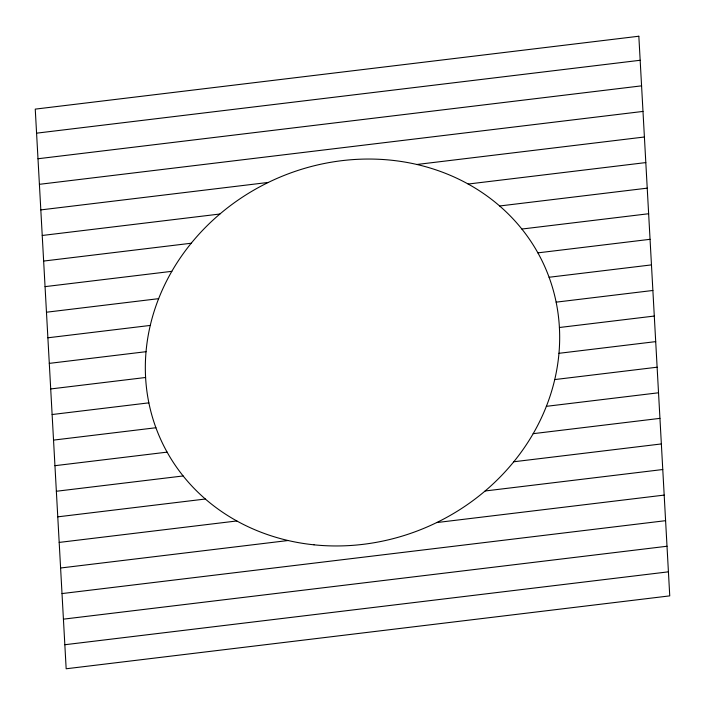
<?xml version="1.0" encoding="UTF-8"?>
<svg xmlns="http://www.w3.org/2000/svg" width="705" height="705" viewBox="0 0 705 705"><rect width="100%" height="100%" fill="white"/><g stroke="black" fill="none" stroke-linecap="round" stroke-linejoin="round"><path stroke-width="1.06" d="M36.581 133.166L640.166 60.269M37.991 158.748L641.576 85.843M39.401 184.322L642.986 111.425M40.819 209.905L268.332 182.428M416.884 164.485L644.405 136.999M42.23 235.479L219.881 214.02M468.164 184.04L645.815 162.582M43.639 261.062L191.222 243.234M499.642 205.983L647.225 188.156M45.058 286.635L171.835 271.328M521.859 229.046L648.644 213.738M46.468 312.218L158.634 298.664M537.889 252.866L650.054 239.312M47.878 337.792L150.271 325.428M549.08 277.259L651.464 264.895M49.297 363.375L146.041 351.689M556.139 302.154L652.883 290.469M50.707 388.949L145.6 377.492M559.4 327.508L654.293 316.051M52.117 414.531L148.861 402.846M558.959 353.311L655.703 341.625M53.536 440.105L155.92 427.741M554.729 379.572L657.122 367.208M54.946 465.688L167.111 452.134M546.366 406.336L658.532 392.782M56.356 491.262L183.141 475.954M533.165 433.672L659.942 418.365M57.775 516.844L205.358 499.017M513.778 461.766L661.361 443.938M59.185 542.418L236.836 520.96M485.119 490.98L662.77 469.521M60.595 568.001L288.116 540.515M436.668 522.572L664.18 495.095M62.014 593.575L665.599 520.678M63.424 619.157L667.009 546.252M64.834 644.731L668.419 571.834M638.836 36.228L35.25 109.125L66.164 668.772L669.75 595.875L638.836 36.228M314.025 544.824A210.575 189.742 -24.4 0 0 548.032 274.474A210.575 189.742 -24.4 0 0 195.452 238.202A210.575 189.742 -24.4 0 0 314.025 544.824"/></g></svg>
